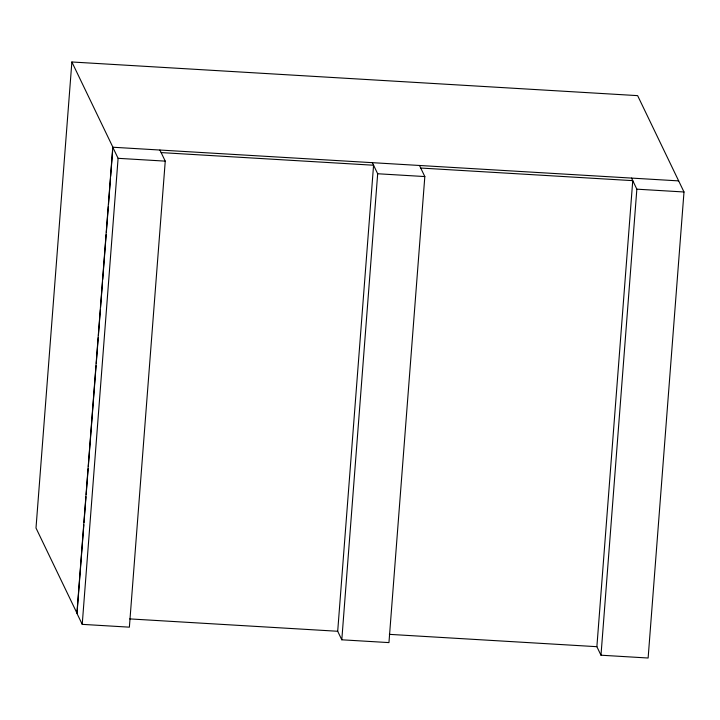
<?xml version="1.0" encoding="UTF-8"?>
<svg xmlns="http://www.w3.org/2000/svg" width="720" height="720" viewBox="0 0 720 720"><rect width="100%" height="100%" fill="white"/><g stroke="black" fill="none" stroke-linecap="round" stroke-linejoin="round"><path stroke-width="1.08" d="M420.723 168.039L632.754 180.648L596.88 646.686L600.984 655.209L648.126 658.017L684 191.979L637.632 95.634L71.874 61.983L36 528.021L77.031 613.287L83.844 524.781M678.663 180.891L112.77 147.231L76.896 613.278L82.224 624.357L129.375 627.165L165.249 161.127L159.912 150.039M84.015 522.54L86.004 496.773M86.175 494.532L88.155 468.765M88.326 466.524L96.093 365.697M96.264 363.456L98.244 337.698M98.415 335.457L100.404 309.69M100.575 307.449L102.555 281.682M102.735 279.441L106.182 234.63M106.353 232.389L108.333 206.622M108.513 204.381L110.493 178.614M110.664 176.373L112.644 150.606M82.224 624.357L118.098 158.319L112.77 147.231M419.49 165.474L424.827 176.562L388.953 642.6L341.802 639.801L337.698 631.269L373.572 165.231L161.145 152.595M341.802 639.801L377.676 173.754L372.348 162.675M600.984 655.209L636.849 189.171L631.521 178.083M118.098 158.319L165.249 161.127M377.676 173.754L424.827 176.562M636.849 189.171L684 191.979M129.744 618.903L337.698 631.269M389.34 634.347L596.88 646.686M71.874 61.983L112.905 147.24"/></g></svg>
